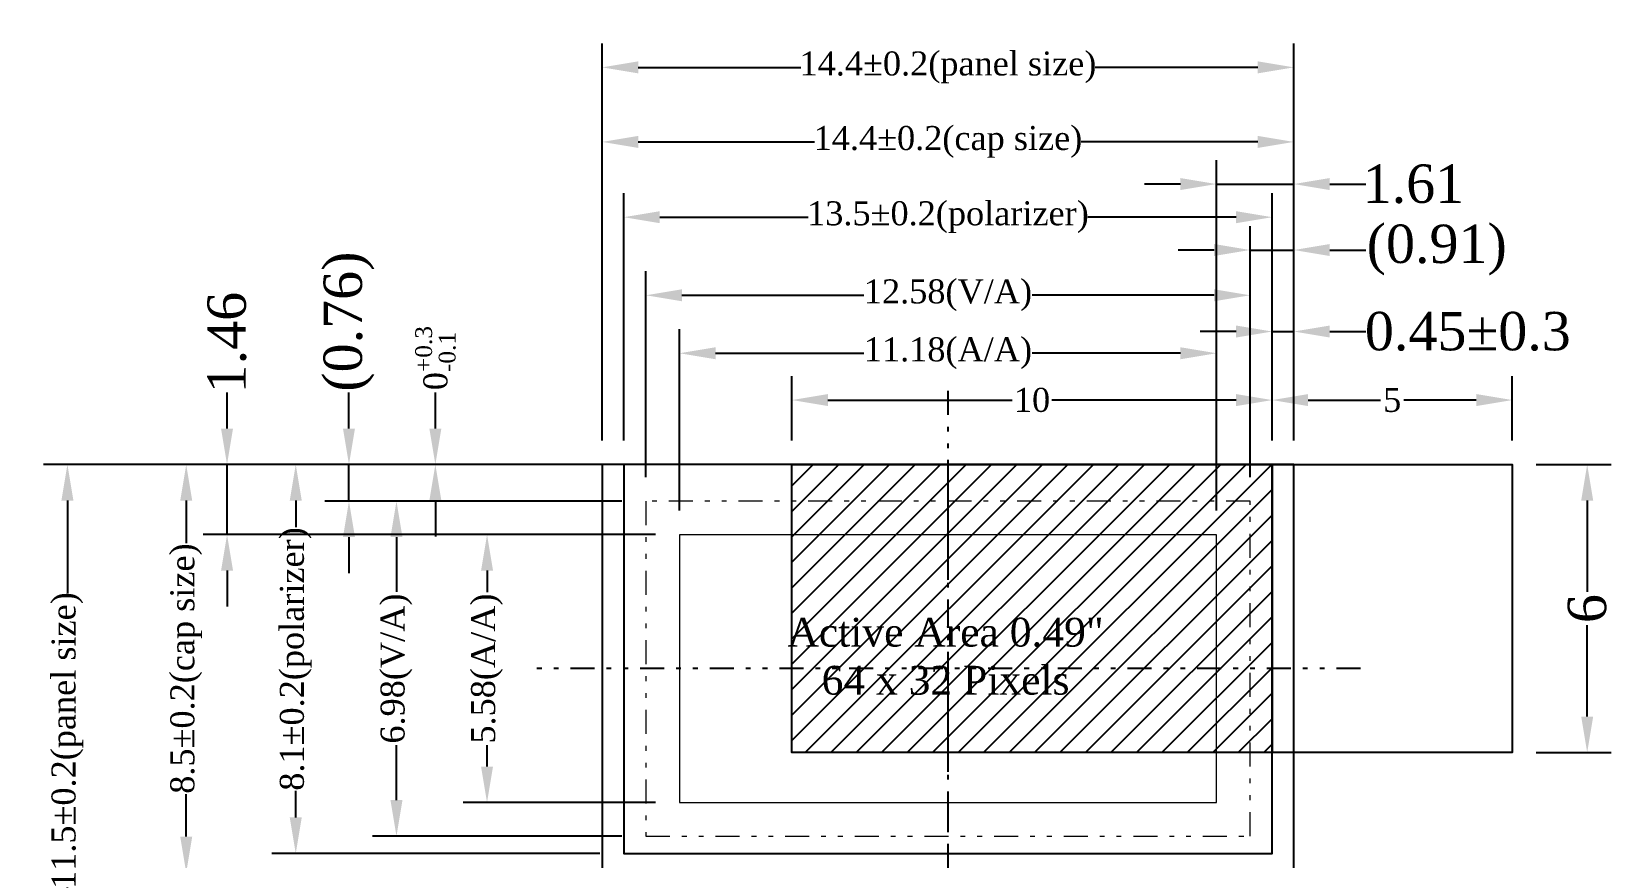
# Model space of a CAD drawing. Header units: millimetres. Extents: x -179 to 120, y 0 to 80.
# Drawn here: x -178.93 to -146.01, y 52.17 to 69.37 of the extents above; entities that cross this region are included whole.
import ezdxf

# ---------------------------------------------------------------- set-up
doc = ezdxf.new("R2010")
doc.units = ezdxf.units.MM
doc.header["$MEASUREMENT"] = 0
for name, pattern in [('CENTER', [2, 1.25, -0.25, 0.25, -0.25]), ('DASHED', [0.75, 0.5, -0.25]), ('DIVIDE', [1.25, 0.5, -0.25, 0, -0.25, 0, -0.25])]:
    doc.linetypes.add(name, pattern=pattern)
doc.layers.add('Active Area', color=5, linetype='Continuous', lineweight=0)
doc.layers.add('DIM', color=3, linetype='Continuous', lineweight=9)
for name, color, linetype in [('Center', 1, 'CENTER'), ('Cover', 3, 'DASHED'), ('Glass', 7, 'Continuous'), ('Index', 7, 'Continuous'), ('Tape', 6, 'Continuous')]:
    doc.layers.add(name, color=color, linetype=linetype)
doc.styles.get("Standard").update_dxf_attribs({"font": 'TIMES.TTF'})
doc.dimstyles.get("Standard").update_dxf_attribs({"dimtxt": 0.8, "dimasz": 0.75, "dimexe": 0.5, "dimexo": 0.5, "dimgap": 0.1, "dimtad": 0, "dimdec": 3, "dimdsep": 46, "dimtxsty": 'Standard', "dimcen": 0.09, "dimadec": 0, "dimazin": 2, "dimtfac": 1, "dimtdec": 3, "dimtmove": 0, "dimatfit": 3, "dimfxl": 0, "dimtolj": 1, "dimarcsym": 0})

# ---------------------------------------------------------------- blocks, each defined once
blk = doc.blocks.new('*D53')
at = {"color": 0, "lineweight": -2}
for p, q in [((-167.049, 60.852), (-167.049, 69.127)), ((-152.649, 60.852), (-152.649, 69.127)), ((-166.299, 68.627), (-162.912, 68.627)), ((-153.399, 68.627), (-156.786, 68.627))]:
    blk.add_line(p, q, dxfattribs=at)
at = {"color": 0}
for points in [[(-166.299, 68.752), (-166.299, 68.502), (-167.049, 68.627)], [(-153.399, 68.752), (-153.399, 68.502), (-152.649, 68.627)]]:
    blk.add_solid(points, dxfattribs=at)
at = {"layer": 'Defpoints', "color": 0}
for p in [(-152.649, 68.627), (-167.049, 60.352), (-152.649, 60.352)]:
    blk.add_point(p, dxfattribs=at)
at = {"color": 0, "insert": (-159.849, 68.627), "char_height": 0.5, "attachment_point": 5}
blk.add_mtext('\\A1;14.4±0.2(panel size)', dxfattribs=at)
blk = doc.blocks.new('*D54')
at = {"color": 0, "lineweight": -2}
for p, q in [((-167.049, 60.852), (-167.049, 67.574)), ((-152.649, 60.852), (-152.649, 67.574)), ((-166.299, 67.074), (-162.625, 67.074)), ((-153.399, 67.074), (-157.073, 67.074))]:
    blk.add_line(p, q, dxfattribs=at)
at = {"color": 0}
for points in [[(-166.299, 67.199), (-166.299, 66.949), (-167.049, 67.074)], [(-153.399, 67.199), (-153.399, 66.949), (-152.649, 67.074)]]:
    blk.add_solid(points, dxfattribs=at)
at = {"layer": 'Defpoints', "color": 0}
for p in [(-152.649, 67.074), (-167.049, 60.352), (-152.649, 60.352)]:
    blk.add_point(p, dxfattribs=at)
at = {"color": 0, "insert": (-159.849, 67.074), "char_height": 0.5, "attachment_point": 5}
blk.add_mtext('\\A1;14.4±0.2(cap size)', dxfattribs=at)
blk = doc.blocks.new('*D55')
at = {"color": 0, "lineweight": -2}
for p, q in [((-166.599, 60.852), (-166.599, 66.006)), ((-153.099, 60.852), (-153.099, 66.006)), ((-165.849, 65.506), (-162.758, 65.506)), ((-153.849, 65.506), (-156.94, 65.506))]:
    blk.add_line(p, q, dxfattribs=at)
at = {"color": 0}
for points in [[(-165.849, 65.631), (-165.849, 65.381), (-166.599, 65.506)], [(-153.849, 65.631), (-153.849, 65.381), (-153.099, 65.506)]]:
    blk.add_solid(points, dxfattribs=at)
at = {"layer": 'Defpoints', "color": 0}
for p in [(-153.099, 65.506), (-166.599, 60.352), (-153.099, 60.352)]:
    blk.add_point(p, dxfattribs=at)
at = {"color": 0, "insert": (-159.849, 65.506), "char_height": 0.5, "attachment_point": 5}
blk.add_mtext('\\A1;13.5±0.2(polarizer)', dxfattribs=at)
blk = doc.blocks.new('*D56')
at = {"color": 0, "lineweight": -2}
for p, q in [((-166.139, 60.092), (-166.139, 64.379)), ((-153.559, 60.092), (-153.559, 64.379)), ((-165.389, 63.879), (-161.603, 63.879)), ((-154.309, 63.879), (-158.096, 63.879))]:
    blk.add_line(p, q, dxfattribs=at)
at = {"color": 0}
for points in [[(-165.389, 64.004), (-165.389, 63.754), (-166.139, 63.879)], [(-154.309, 64.004), (-154.309, 63.754), (-153.559, 63.879)]]:
    blk.add_solid(points, dxfattribs=at)
at = {"layer": 'Defpoints', "color": 0}
for p in [(-153.559, 63.879), (-166.139, 59.592), (-153.559, 59.592)]:
    blk.add_point(p, dxfattribs=at)
at = {"color": 0, "insert": (-159.849, 63.879), "char_height": 0.5, "attachment_point": 5}
blk.add_mtext('\\A1;12.58(V/A)', dxfattribs=at)
blk = doc.blocks.new('*D57')
at = {"color": 0, "lineweight": -2}
for p, q in [((-165.439, 59.392), (-165.439, 63.171)), ((-154.259, 59.392), (-154.259, 63.171)), ((-164.689, 62.671), (-161.603, 62.671)), ((-155.009, 62.671), (-158.096, 62.671))]:
    blk.add_line(p, q, dxfattribs=at)
at = {"color": 0}
for points in [[(-164.689, 62.796), (-164.689, 62.546), (-165.439, 62.671)], [(-155.009, 62.796), (-155.009, 62.546), (-154.259, 62.671)]]:
    blk.add_solid(points, dxfattribs=at)
at = {"layer": 'Defpoints', "color": 0}
for p in [(-154.259, 62.671), (-165.439, 58.892), (-154.259, 58.892)]:
    blk.add_point(p, dxfattribs=at)
at = {"color": 0, "insert": (-159.849, 62.671), "char_height": 0.5, "attachment_point": 5}
blk.add_mtext('\\A1;11.18(A/A)', dxfattribs=at)
blk = doc.blocks.new('*D58')
at = {"color": 0, "lineweight": -2}
for p, q in [((-165.939, 58.892), (-169.947, 58.892)), ((-169.447, 58.142), (-169.447, 57.697)), ((-169.447, 54.062), (-169.447, 54.507)), ((-165.939, 53.312), (-169.947, 53.312))]:
    blk.add_line(p, q, dxfattribs=at)
at = {"color": 0}
for points in [[(-169.572, 58.142), (-169.322, 58.142), (-169.447, 58.892)], [(-169.572, 54.062), (-169.322, 54.062), (-169.447, 53.312)]]:
    blk.add_solid(points, dxfattribs=at)
at = {"layer": 'Defpoints', "color": 0}
for p in [(-165.439, 58.892), (-169.447, 53.312), (-165.439, 53.312)]:
    blk.add_point(p, dxfattribs=at)
at = {"color": 0, "insert": (-169.447, 56.102), "char_height": 0.5, "attachment_point": 5, "rotation": 90}
blk.add_mtext('\\A1;5.58(A/A)', dxfattribs=at)
blk = doc.blocks.new('*D59')
at = {"color": 0, "lineweight": -2}
for p, q in [((-166.639, 59.592), (-171.833, 59.592)), ((-171.333, 58.842), (-171.333, 57.698)), ((-171.333, 53.362), (-171.333, 54.505)), ((-166.639, 52.612), (-171.833, 52.612))]:
    blk.add_line(p, q, dxfattribs=at)
at = {"color": 0}
for points in [[(-171.458, 58.842), (-171.208, 58.842), (-171.333, 59.592)], [(-171.458, 53.362), (-171.208, 53.362), (-171.333, 52.612)]]:
    blk.add_solid(points, dxfattribs=at)
at = {"layer": 'Defpoints', "color": 0}
for p in [(-171.333, 59.592), (-166.139, 59.592), (-166.139, 52.612)]:
    blk.add_point(p, dxfattribs=at)
at = {"color": 0, "insert": (-171.333, 56.102), "char_height": 0.5, "attachment_point": 5, "rotation": 90}
blk.add_mtext('\\A1;6.98(V/A)', dxfattribs=at)
blk = doc.blocks.new('*D72')
at = {"color": 0, "lineweight": -2}
for p, q in [((-167.099, 60.352), (-173.93, 60.352)), ((-173.43, 59.602), (-173.43, 59.047)), ((-173.43, 53.002), (-173.43, 53.556)), ((-167.099, 52.252), (-173.93, 52.252))]:
    blk.add_line(p, q, dxfattribs=at)
at = {"color": 0}
for points in [[(-173.555, 59.602), (-173.305, 59.602), (-173.43, 60.352)], [(-173.555, 53.002), (-173.305, 53.002), (-173.43, 52.252)]]:
    blk.add_solid(points, dxfattribs=at)
at = {"layer": 'Defpoints', "color": 0}
for p in [(-173.43, 60.352), (-166.599, 60.352), (-166.599, 52.252)]:
    blk.add_point(p, dxfattribs=at)
at = {"color": 0, "insert": (-173.43, 56.302), "char_height": 0.5, "attachment_point": 5, "rotation": 90}
blk.add_mtext('\\A1;8.1±0.2(polarizer)', dxfattribs=at)
blk = doc.blocks.new('*D73')
at = {"color": 0, "lineweight": -2}
for p, q in [((-167.549, 60.352), (-176.211, 60.352)), ((-175.711, 59.602), (-175.711, 58.714)), ((-175.711, 52.602), (-175.711, 53.489)), ((-167.549, 51.852), (-176.211, 51.852))]:
    blk.add_line(p, q, dxfattribs=at)
at = {"color": 0}
for points in [[(-175.836, 59.602), (-175.586, 59.602), (-175.711, 60.352)], [(-175.836, 52.602), (-175.586, 52.602), (-175.711, 51.852)]]:
    blk.add_solid(points, dxfattribs=at)
at = {"layer": 'Defpoints', "color": 0}
for p in [(-175.711, 60.352), (-167.049, 60.352), (-167.049, 51.852)]:
    blk.add_point(p, dxfattribs=at)
at = {"color": 0, "insert": (-175.711, 56.102), "char_height": 0.5, "attachment_point": 5, "rotation": 90}
blk.add_mtext('\\A1;8.5±0.2(cap size)', dxfattribs=at)
blk = doc.blocks.new('*D74')
at = {"color": 0, "lineweight": -2}
for p, q in [((-167.549, 60.352), (-178.685, 60.352)), ((-178.185, 59.602), (-178.185, 57.665)), ((-178.185, 49.602), (-178.185, 51.539)), ((-167.549, 48.852), (-178.685, 48.852))]:
    blk.add_line(p, q, dxfattribs=at)
at = {"color": 0}
for points in [[(-178.31, 59.602), (-178.06, 59.602), (-178.185, 60.352)], [(-178.31, 49.602), (-178.06, 49.602), (-178.185, 48.852)]]:
    blk.add_solid(points, dxfattribs=at)
at = {"layer": 'Defpoints', "color": 0}
for p in [(-178.185, 60.352), (-167.049, 60.352), (-167.049, 48.852)]:
    blk.add_point(p, dxfattribs=at)
at = {"color": 0, "insert": (-178.185, 54.602), "char_height": 0.5, "attachment_point": 5, "rotation": 90}
blk.add_mtext('\\A1;11.5±0.2(panel size)', dxfattribs=at)
blk = doc.blocks.new('*D75')
at = {"color": 0, "lineweight": -2}
for p, q in [((-147.599, 60.352), (-146.039, 60.352)), ((-146.539, 59.602), (-146.539, 57.699)), ((-146.539, 55.102), (-146.539, 57.005)), ((-147.599, 54.352), (-146.039, 54.352))]:
    blk.add_line(p, q, dxfattribs=at)
at = {"color": 0}
for points in [[(-146.664, 59.602), (-146.414, 59.602), (-146.539, 60.352)], [(-146.664, 55.102), (-146.414, 55.102), (-146.539, 54.352)]]:
    blk.add_solid(points, dxfattribs=at)
at = {"layer": 'Defpoints', "color": 0}
for p in [(-148.099, 60.352), (-148.099, 54.352), (-146.539, 54.352)]:
    blk.add_point(p, dxfattribs=at)
at = {"color": 0, "insert": (-146.539, 57.352), "char_height": 0.8, "attachment_point": 5, "rotation": 90}
blk.add_mtext('\\A1;6', dxfattribs=at)
blk = doc.blocks.new('*D76')
at = {"layer": 'Defpoints', "color": 0}
for p in [(-153.099, 61.696), (-153.099, 60.352), (-148.099, 60.352)]:
    blk.add_point(p, dxfattribs=at)
at = {"layer": 'DIM', "color": 0, "lineweight": -2}
for p, q in [((-153.099, 60.852), (-153.099, 62.196)), ((-148.099, 60.852), (-148.099, 62.196)), ((-152.349, 61.696), (-150.842, 61.696)), ((-148.849, 61.696), (-150.357, 61.696))]:
    blk.add_line(p, q, dxfattribs=at)
at = {"layer": 'DIM', "color": 0}
for points in [[(-152.349, 61.821), (-152.349, 61.571), (-153.099, 61.696)], [(-148.849, 61.821), (-148.849, 61.571), (-148.099, 61.696)]]:
    blk.add_solid(points, dxfattribs=at)
at = {"layer": 'DIM', "color": 0, "insert": (-150.599, 61.696), "char_height": 0.5, "attachment_point": 5}
blk.add_mtext('\\A1;5', dxfattribs=at)
blk = doc.blocks.new('*D77')
at = {"layer": 'Defpoints', "color": 0}
for p in [(-163.099, 61.696), (-163.099, 60.352), (-153.099, 60.352)]:
    blk.add_point(p, dxfattribs=at)
at = {"layer": 'DIM', "color": 0, "lineweight": -2}
for p, q in [((-163.099, 60.852), (-163.099, 62.196)), ((-153.099, 60.852), (-153.099, 62.196)), ((-162.349, 61.696), (-158.512, 61.696)), ((-153.849, 61.696), (-157.687, 61.696))]:
    blk.add_line(p, q, dxfattribs=at)
at = {"layer": 'DIM', "color": 0}
for points in [[(-162.349, 61.821), (-162.349, 61.571), (-163.099, 61.696)], [(-153.849, 61.821), (-153.849, 61.571), (-153.099, 61.696)]]:
    blk.add_solid(points, dxfattribs=at)
at = {"layer": 'DIM', "color": 0, "insert": (-158.099, 61.696), "char_height": 0.5, "attachment_point": 5}
blk.add_mtext('\\A1;10', dxfattribs=at)
blk = doc.blocks.new('*D78')
at = {"color": 0, "lineweight": -2}
for p, q in [((-153.099, 60.852), (-153.099, 63.624)), ((-152.649, 60.852), (-152.649, 63.624)), ((-153.849, 63.124), (-154.599, 63.124)), ((-153.099, 63.124), (-152.649, 63.124)), ((-151.899, 63.124), (-151.149, 63.124))]:
    blk.add_line(p, q, dxfattribs=at)
at = {"color": 0}
for points in [[(-153.849, 63.249), (-153.849, 62.999), (-153.099, 63.124)], [(-151.899, 63.249), (-151.899, 62.999), (-152.649, 63.124)]]:
    blk.add_solid(points, dxfattribs=at)
at = {"layer": 'Defpoints', "color": 0}
for p in [(-152.649, 63.124), (-153.099, 60.352), (-152.649, 60.352)]:
    blk.add_point(p, dxfattribs=at)
at = {"color": 0, "insert": (-149.024, 63.124), "char_height": 0.8, "attachment_point": 5}
blk.add_mtext('\\A1;0.45%%p0.3', dxfattribs=at)
blk = doc.blocks.new('*D79')
at = {"color": 0, "lineweight": -2}
for p, q in [((-153.559, 60.092), (-153.559, 65.322)), ((-152.649, 60.852), (-152.649, 65.322)), ((-154.309, 64.822), (-155.059, 64.822)), ((-153.559, 64.822), (-152.649, 64.822)), ((-151.899, 64.822), (-151.149, 64.822))]:
    blk.add_line(p, q, dxfattribs=at)
at = {"color": 0}
for points in [[(-154.309, 64.947), (-154.309, 64.697), (-153.559, 64.822)], [(-151.899, 64.947), (-151.899, 64.697), (-152.649, 64.822)]]:
    blk.add_solid(points, dxfattribs=at)
at = {"layer": 'Defpoints', "color": 0}
for p in [(-152.649, 64.822), (-152.649, 60.352), (-153.559, 59.592)]:
    blk.add_point(p, dxfattribs=at)
at = {"color": 0, "insert": (-149.671, 64.822), "char_height": 0.8, "attachment_point": 5}
blk.add_mtext('\\A1;(0.91)', dxfattribs=at)
blk = doc.blocks.new('*D80')
at = {"color": 0, "lineweight": -2}
for p, q in [((-154.259, 59.392), (-154.259, 66.696)), ((-152.649, 60.852), (-152.649, 66.696)), ((-155.009, 66.196), (-155.759, 66.196)), ((-154.259, 66.196), (-152.649, 66.196)), ((-151.899, 66.196), (-151.149, 66.196))]:
    blk.add_line(p, q, dxfattribs=at)
at = {"color": 0}
for points in [[(-155.009, 66.321), (-155.009, 66.071), (-154.259, 66.196)], [(-151.899, 66.321), (-151.899, 66.071), (-152.649, 66.196)]]:
    blk.add_solid(points, dxfattribs=at)
at = {"layer": 'Defpoints', "color": 0}
for p in [(-152.649, 66.196), (-152.649, 60.352), (-154.259, 58.892)]:
    blk.add_point(p, dxfattribs=at)
at = {"color": 0, "insert": (-150.157, 66.196), "char_height": 0.8, "attachment_point": 5}
blk.add_mtext('\\A1;1.61', dxfattribs=at)
blk = doc.blocks.new('*D81')
at = {"color": 0, "lineweight": -2}
for p, q in [((-172.322, 61.102), (-172.322, 61.852)), ((-167.549, 60.352), (-172.822, 60.352)), ((-172.322, 59.592), (-172.322, 60.352)), ((-166.639, 59.592), (-172.822, 59.592)), ((-172.322, 58.842), (-172.322, 58.092))]:
    blk.add_line(p, q, dxfattribs=at)
at = {"color": 0}
for points in [[(-172.447, 61.102), (-172.197, 61.102), (-172.322, 60.352)], [(-172.447, 58.842), (-172.197, 58.842), (-172.322, 59.592)]]:
    blk.add_solid(points, dxfattribs=at)
at = {"layer": 'Defpoints', "color": 0}
for p in [(-172.322, 60.352), (-167.049, 60.352), (-166.139, 59.592)]:
    blk.add_point(p, dxfattribs=at)
at = {"color": 0, "insert": (-172.322, 63.33), "char_height": 0.8, "attachment_point": 5, "rotation": 90}
blk.add_mtext('\\A1;(0.76)', dxfattribs=at)
blk = doc.blocks.new('*D82')
at = {"color": 0, "lineweight": -2}
for p, q in [((-174.861, 61.102), (-174.861, 61.852)), ((-167.549, 60.352), (-175.361, 60.352)), ((-174.861, 58.892), (-174.861, 60.352)), ((-165.939, 58.892), (-175.361, 58.892)), ((-174.861, 58.142), (-174.861, 57.392))]:
    blk.add_line(p, q, dxfattribs=at)
at = {"color": 0}
for points in [[(-174.986, 61.102), (-174.736, 61.102), (-174.861, 60.352)], [(-174.986, 58.142), (-174.736, 58.142), (-174.861, 58.892)]]:
    blk.add_solid(points, dxfattribs=at)
at = {"layer": 'Defpoints', "color": 0}
for p in [(-174.861, 60.352), (-167.049, 60.352), (-165.439, 58.892)]:
    blk.add_point(p, dxfattribs=at)
at = {"color": 0, "insert": (-174.861, 62.893), "char_height": 0.8, "attachment_point": 5, "rotation": 90}
blk.add_mtext('\\A1;1.46', dxfattribs=at)
blk = doc.blocks.new('*D83')
at = {"layer": 'Defpoints', "color": 0}
for p in [(-170.523, 60.352), (-167.049, 60.352), (-166.549, 60.352)]:
    blk.add_point(p, dxfattribs=at)
at = {"layer": 'DIM', "color": 0, "lineweight": -2}
for p, q in [((-170.523, 61.102), (-170.523, 61.856)), ((-167.049, 60.352), (-171.023, 60.352)), ((-167.549, 60.352), (-171.023, 60.352)), ((-170.523, 59.602), (-170.523, 58.852))]:
    blk.add_line(p, q, dxfattribs=at)
at = {"layer": 'DIM', "color": 0}
for points in [[(-170.648, 61.102), (-170.398, 61.102), (-170.523, 60.352)], [(-170.648, 59.602), (-170.398, 59.602), (-170.523, 60.352)]]:
    blk.add_solid(points, dxfattribs=at)
at = {"layer": 'DIM', "color": 0, "insert": (-170.523, 62.57), "char_height": 0.5, "attachment_point": 5, "rotation": 90}
blk.add_mtext('\\A1;0{\\H0.7x;\\S+0.3^ -0.1;}', dxfattribs=at)

msp = doc.modelspace()

# ---------------------------------------------------------------- hatches: boundary and pattern name
h = msp.add_hatch()
h.set_pattern_fill('ANSI31', color=4, scale=3, style=0)
h.set_pattern_definition([(45, (-50.65505, -6.36993), (-0.265165, 0.265165), [])])
h.paths.add_polyline_path([(-163.0994, 60.3517), (-153.0994, 60.3517), (-153.0994, 54.3517), (-163.0994, 54.3517)])

# ---------------------------------------------------------------- linework, layer by layer
at = {"color": 4}
for points in [[(-163.0994, 60.3517), (-148.0994, 60.3517), (-148.0994, 54.3517), (-163.0994, 54.3517)], [(-163.0994, 60.3517), (-153.0994, 60.3517), (-153.0994, 54.3517), (-163.0994, 54.3517)]]:
    msp.add_lwpolyline(points, close=True, dxfattribs=at)
at = {"layer": 'Active Area', "color": 4, "linetype": 'DIVIDE'}
msp.add_lwpolyline([(-166.1394, 52.6117), (-153.5594, 52.6117), (-153.5594, 59.5917), (-166.1394, 59.5917)], close=True, dxfattribs=at)
at = {"layer": 'Active Area', "color": 0}
msp.add_lwpolyline([(-165.4394, 53.3117), (-154.2594, 53.3117), (-154.2594, 58.8917), (-165.4394, 58.8917)], close=True, dxfattribs=at)
at = {"layer": 'Center', "ltscale": 2}
msp.add_line((-159.8494, 60.4517), (-159.8494, 38.4259), dxfattribs=at)
at = {"layer": 'Center', "linetype": 'DIVIDE'}
msp.add_line((-151.2594, 56.1017), (-168.4394, 56.1017), dxfattribs=at)
msp.add_lwpolyline([(-159.8494, 61.8917), (-159.8494, 47.8517)], dxfattribs=at)
at = {"layer": 'Cover', "color": 0}
msp.add_lwpolyline([(-152.6494, 51.8517), (-152.6494, 60.3517), (-167.0494, 60.3517), (-167.0494, 51.8517)], close=True, dxfattribs=at)
at = {"layer": 'Glass'}
msp.add_lwpolyline([(-167.0494, 48.8517), (-152.6494, 48.8517), (-152.6494, 60.3517), (-167.0494, 60.3517)], close=True, dxfattribs=at)
at = {"layer": 'Tape', "color": 6}
msp.add_lwpolyline([(-153.0994, 52.2517), (-153.0994, 60.3517), (-166.5994, 60.3517), (-166.5994, 52.2517), (-153.0994, 52.2517), (-153.0994, 57.2517)], dxfattribs=at)

# ---------------------------------------------------------------- texts
at = {"layer": 'Index', "insert": (-159.8994, 56.3557), "char_height": 0.6, "attachment_point": 5}
msp.add_mtext('Active Area 0.49"\\P64 x 32 Pixels', dxfattribs=at)

# ---------------------------------------------------------------- dimensions: what is measured, and where the dimension line sits
for base, p1, p2, text, override, picture, middle in [((-152.6494, 68.6266), (-167.0494, 60.3517), (-152.6494, 60.3517), '<>(panel size)', {"dimtxt": 0.5, "dimdec": 2, "dimtol": 1, "dimtp": 0.2, "dimtm": 0.2, "dimfxl": 0.2}, '*D53', (-159.8494, 68.6266)), ((-152.6494, 67.0738), (-167.0494, 60.3517), (-152.6494, 60.3517), '<>(cap size)', {"dimtxt": 0.5, "dimdec": 2, "dimtol": 1, "dimtp": 0.2, "dimtm": 0.2, "dimfxl": 0.2}, '*D54', (-159.8494, 67.0738)), ((-153.0994, 65.5063), (-166.5994, 60.3517), (-153.0994, 60.3517), '<>(polarizer)', {"dimtxt": 0.5, "dimdec": 2, "dimtol": 1, "dimtp": 0.2, "dimtm": 0.2, "dimfxl": 0.2}, '*D55', (-159.8494, 65.5063)), ((-152.6494, 64.8223), (-153.5594, 59.5917), (-152.6494, 60.3517), '(<>)', {"dimfxl": 0.2}, '*D79', (-149.6708, 64.8223)), ((-153.5594, 63.8788), (-166.1394, 59.5917), (-153.5594, 59.5917), '<>(V/A)', {"dimtxt": 0.5, "dimfxl": 0.2}, '*D56', (-159.8494, 63.8788)), ((-154.2594, 62.671), (-165.4394, 58.8917), (-154.2594, 58.8917), '<>(A/A)', {"dimtxt": 0.5, "dimfxl": 0.2}, '*D57', (-159.8494, 62.671))]:
    dim = msp.add_linear_dim(base=base, p1=p1, p2=p2, text=text, dimstyle='Standard', override=override)
    dim.commit()
    dim.dimension.update_dxf_attribs({"geometry": picture, "text_midpoint": middle})
dim = msp.add_linear_dim(base=(-152.6494, 66.1956), p1=(-154.2594, 58.8917), p2=(-152.6494, 60.3517), dimstyle='Standard', override={"dimfxl": 0.2})
dim.commit()
dim.dimension.update_dxf_attribs({"geometry": '*D80', "text_midpoint": (-150.1571, 66.1956), "dimtype": 160})
for base, p1, p2, text, override, picture, middle in [((-172.3221, 60.3517), (-166.1394, 59.5917), (-167.0494, 60.3517), '(<>)', {"dimfxl": 0.2}, '*D81', (-172.3221, 63.3303)), ((-178.1846, 60.3517), (-167.0494, 48.8517), (-167.0494, 60.3517), '<>(panel size)', {"dimtxt": 0.5, "dimdec": 2, "dimtol": 1, "dimtp": 0.2, "dimtm": 0.2, "dimfxl": 0.2}, '*D74', (-178.1846, 54.6017)), ((-175.7111, 60.3517), (-167.0494, 51.8517), (-167.0494, 60.3517), '<>(cap size)', {"dimtxt": 0.5, "dimdec": 2, "dimtol": 1, "dimtp": 0.2, "dimtm": 0.2, "dimfxl": 0.2}, '*D73', (-175.7111, 56.1017)), ((-173.4299, 60.3517), (-166.5994, 52.2517), (-166.5994, 60.3517), '<>(polarizer)', {"dimtxt": 0.5, "dimdec": 2, "dimtol": 1, "dimtp": 0.2, "dimtm": 0.2, "dimfxl": 0.2}, '*D72', (-173.4299, 56.3017)), ((-171.3327, 59.5917), (-166.1394, 52.6117), (-166.1394, 59.5917), '<>(V/A)', {"dimtxt": 0.5, "dimfxl": 0.2}, '*D59', (-171.3327, 56.1017)), ((-169.4469, 53.3117), (-165.4394, 58.8917), (-165.4394, 53.3117), '<>(A/A)', {"dimtxt": 0.5, "dimfxl": 0.2}, '*D58', (-169.4469, 56.1017))]:
    dim = msp.add_linear_dim(base=base, p1=p1, p2=p2, angle=90, text=text, dimstyle='Standard', override=override)
    dim.commit()
    dim.dimension.update_dxf_attribs({"geometry": picture, "text_midpoint": middle})
dim = msp.add_linear_dim(base=(-174.8609, 60.3517), p1=(-165.4394, 58.8917), p2=(-167.0494, 60.3517), angle=90, dimstyle='Standard', override={"dimfxl": 0.2})
dim.commit()
dim.dimension.update_dxf_attribs({"geometry": '*D82', "text_midpoint": (-174.8609, 62.8933)})
dim = msp.add_linear_dim(base=(-152.6494, 63.1243), p1=(-153.0994, 60.3517), p2=(-152.6494, 60.3517), text='<>%%p0.3', dimstyle='Standard', override={"dimfxl": 0.2})
dim.commit()
dim.dimension.update_dxf_attribs({"geometry": '*D78', "text_midpoint": (-149.0237, 63.1243), "dimtype": 160})
dim = msp.add_linear_dim(base=(-146.5392, 54.3517), p1=(-148.0994, 60.3517), p2=(-148.0994, 54.3517), angle=90, dimstyle='Standard')
dim.commit()
dim.dimension.update_dxf_attribs({"geometry": '*D75', "text_midpoint": (-146.5392, 57.3517)})
at = {"layer": 'DIM', "color": 0}
dim = msp.add_linear_dim(base=(-170.5225908756, 60.351739783), p1=(-166.5493504042, 60.351739783), p2=(-167.0493504042, 60.351739783), angle=90, text='<>{\\H0.7x;\\S+0.3^ -0.1;}', dimstyle='Standard', override={"dimtxt": 0.5}, dxfattribs=at)
dim.commit()
dim.dimension.update_dxf_attribs({"geometry": '*D83', "text_midpoint": (-170.5225908756, 62.569998615), "dimtype": 160})
for base, p1, p2, picture, middle in [((-163.0994, 61.6959), (-153.0994, 60.3517), (-163.0994, 60.3517), '*D77', (-158.0994, 61.6959)), ((-153.0994, 61.6959), (-148.0994, 60.3517), (-153.0994, 60.3517), '*D76', (-150.5994, 61.6959))]:
    dim = msp.add_linear_dim(base=base, p1=p1, p2=p2, dimstyle='Standard', override={"dimtxt": 0.5}, dxfattribs=at)
    dim.commit()
    dim.dimension.update_dxf_attribs({"geometry": picture, "text_midpoint": middle})

doc.saveas('drawing.dxf')
